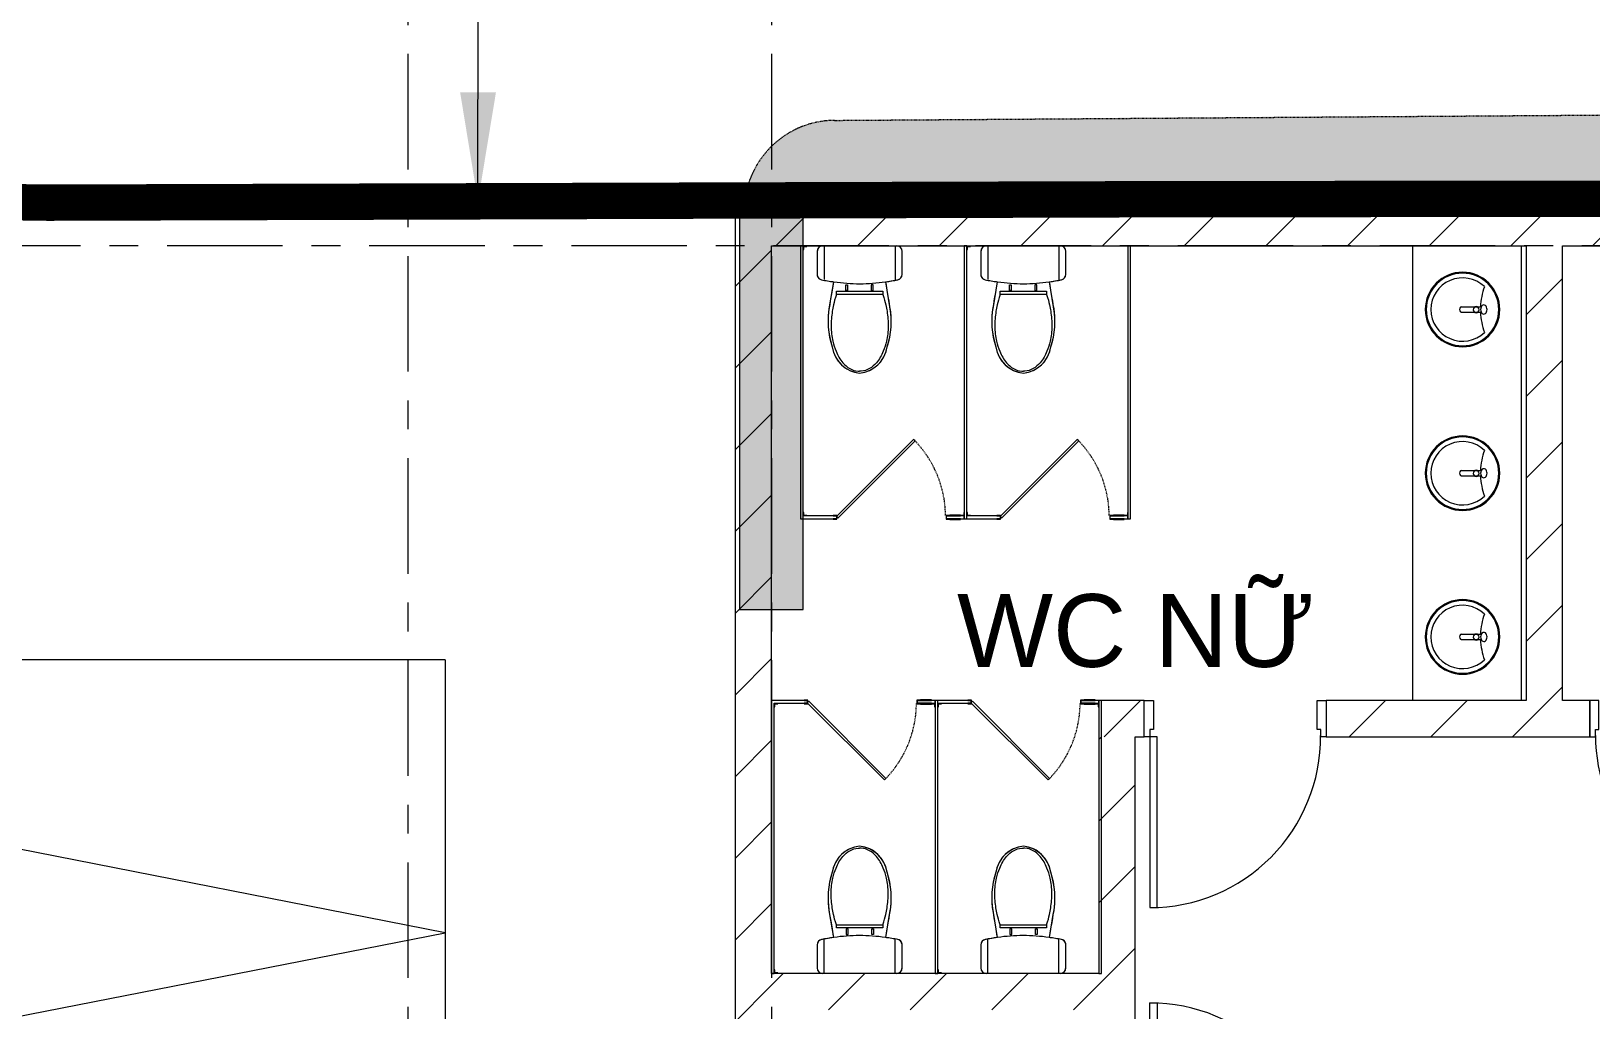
# Model space of a CAD drawing. Header units: millimetres. Extents: x -55734 to 162275, y -23881 to 125548.
# Drawn here: x -2569 to 6006, y 38200 to 43580 of the extents above; entities that cross this region are included whole.
import ezdxf
from ezdxf.xclip import XClip

# ---------------------------------------------------------------- set-up
doc = ezdxf.new("R2010")
doc.units = ezdxf.units.MM
doc.header["$XCLIPFRAME"] = 0
for name, pattern in [('Dash', [6.35, 3.175, -3.175]), ('gf$0$Dash', [6, 3, -3]), ('gf$0$Kume - Hidden Line', [2.2, 1.5, -0.7]), ('Grid Line', [22.225, 12.7, -3.175, 3.175, -3.175]), ('HIDDEN2', [4.7625, 3.175, -1.5875])]:
    doc.linetypes.add(name, pattern=pattern)
for name, color, linetype, lineweight in [('@ color hatch', 7, 'Continuous', 13), ('A-GENM', 13, 'Continuous', 5), ('A-GENM-HDLN', 13, 'Dash', 5), ('CHU', 181, 'Continuous', 5), ('CUA', 31, 'Continuous', 9), ('gf$0$A-_DETA----_E', 8, 'Continuous', 9), ('gf$0$C-_CPRK----_E', 214, 'gf$0$Kume - Hidden Line', 9), ('HATCH-TUONG', 152, 'Continuous', 15), ('NET CAT', 3, 'Continuous', 5), ('NET THAY 2', 55, 'Continuous', 5), ('NET-CAT', 3, 'Continuous', 15), ('NET-THAY', 2, 'Continuous', 9), ('THIET-BI', 44, 'Continuous', 5), ('TRUC', 225, 'Continuous', 5)]:
    doc.layers.add(name, color=color, linetype=linetype, lineweight=lineweight)
doc.layers.add('CGXD', color=5, linetype='HIDDEN2')
doc.styles.add('Arial_1', font='arial.ttf', dxfattribs={"height": 400})
doc.styles.add('Arial_3', font='arial.ttf', dxfattribs={"height": 500})
doc.dimstyles.new('Diagonal_-_2_5mm_Arial', dxfattribs={"dimscale": 304.8, "dimtxt": 500, "dimasz": 1.968504, "dimexe": 1.574803, "dimexo": 0.984252, "dimgap": 1, "dimtad": 1, "dimdec": 0, "dimzin": 0, "dimdsep": 46, "dimtxsty": 'Arial_3', "dimblk1": 'OBLIQUE', "dimblk2": 'OBLIQUE', "dimsah": 1, "dimcen": 0.09, "dimdle": 1.574803, "dimclrt": 256, "dimazin": 0, "dimtfac": 1, "dimtdec": 0, "dimtix": 1, "dimtmove": 0, "dimatfit": 3, "dimfxl": 1, "dimtvp": 1, "dimtfill": 1, "dimtolj": 1, "dimtzin": 0, "dimarcsym": 2})
pattern_1 = [(45, (-15, 0), (-224.5064, 224.5064), [])]
pattern_2 = [(45, (0, 0), (-224.5064, 224.5064), [])]

# ---------------------------------------------------------------- blocks, each defined once
blk = doc.blocks.new('ALC1807-ASCENT PLAZA-KET CAU 1_rvt-1-MẶT BẰNG TẦNG 1')
at = {"layer": 'NET CAT'}
blk.add_hatch(color=7, dxfattribs=at).paths.add_polyline_path([(1325.5, 40399.9), (1675.5, 40399.9), (1675.5, 42599.9), (1325.5, 42599.9), (1325.5, 40515.3)], flags=0)
at = {"layer": 'NET CAT', "color": 90, "lineweight": 13}
for p, q in [((1325.5, 42599.9), (1325.5, 40399.9)), ((1675.5, 42599.9), (1325.5, 42599.9)), ((1675.5, 40399.9), (1675.5, 42599.9)), ((1325.5, 40399.9), (1675.5, 40399.9))]:
    blk.add_line(p, q, dxfattribs=at)
blk = doc.blocks.new('gf$0$Loading Parking Space - Loading Lot-2165419-IDEA-1st Storey')
at = {"layer": 'gf$0$A-_DETA----_E'}
for p, q in [((0, 9000), (1500, 1349.1, 0)), ((3000, 9000), (0, 9000)), ((0, 1349.1, 0), (0, 9000)), ((1500, 1349.1, 0), (3000, 9000)), ((3000, 1349.1, 0), (3000, 9000)), ((3000, 1349.1, 0), (0, 1349.1, 0))]:
    blk.add_line(p, q, dxfattribs=at)
blk = doc.blocks.new('A$C56D52FB6')
at = {"layer": '@ color hatch', "ltscale": 0.5}
h = blk.add_hatch(dxfattribs=at)
h.set_pattern_fill('CROSS', color=139, scale=300)
h.set_pattern_definition([(0, (590434.3, 100508.92), (75, 75), [37.5, -112.5]), (90, (590453.05, 100490.17), (-75, 75), [37.5, -112.5])])
edge = h.paths.add_edge_path()
edge.add_line((-57651.5, 21191.9), (-57665.2, 21191.9))
edge.add_line((-57665.2, 21191.9), (-54967.5, 11695.1))
edge.add_line((-54967.5, 11695.1), (-53917, 11695.1))
edge.add_arc((-50042.6, 14825.5), 4981, 218.93709, 284.81082)
edge.add_line((-48769.4, 10010), (-47560.5, 10325.8))
edge.add_arc((-49010.7, 17174), 7000, 188.07709, 281.95648, ccw=False)
edge.add_line((-55941.2, 16190.4), (-56328, 18915.4))
edge.add_arc((-59793.2, 18423.7), 3500, 8.07709, 52.27071)
edge = h.paths.add_edge_path()
edge.add_line((-59817.6, 21923.6), (-94123.5, 21684.7))
edge.add_arc((-94120, 21184.8), 500, 90.39889, 179.17047)
edge.add_line((-94620, 21192), (-57651.5, 21191.9))
edge.add_arc((-59793.2, 18423.7), 3500, 52.27071, 90.39889)
at = {"layer": 'gf$0$A-_DETA----_E', "color": 190, "linetype": 'gf$0$Dash', "elevation": 0}
blk.add_lwpolyline([(-94619.1, 21191.8), (-94619.1, 21181.5, -0.412176), (-94122.6, 21681.5), (-59816.7, 21920.4, -0.375486), (-56327, 18912.2), (-55940.3, 16187.2, 0.44861), (-47230.7, 10400.6), (-38085, 12803.9)], format="xyb", dxfattribs=at)
at = {"layer": 'gf$0$C-_CPRK----_E', "linetype": 'Continuous', "rotation": 90}
blk.add_blockref('gf$0$Loading Parking Space - Loading Lot-2165419-IDEA-1st Storey', (-94914.9, 15715.4), dxfattribs=at)
blk = doc.blocks.new('CUA 1 CANH MO - 1 - Type 1000-625167-MẶT BẰNG TẦNG 1')
at = {"layer": 'CUA'}
for p, q in [((-367.5, 1040.3), (-327.5, 1040.3)), ((-367.5, 102.3), (-367.5, 1040.3)), ((-327.5, 1040.3), (-327.5, 102.3)), ((-327.5, 102.3), (-367.5, 102.3))]:
    blk.add_line(p, q, dxfattribs=at)
at = {"layer": 'CUA', "lineweight": 5}
for p, q in [((-368.5, 102.3), (-398.5, 102.3)), ((-398.5, 102.3), (-398.5, -97.7)), ((-368.5, 61.3), (-368.5, 102.3)), ((601.5, 102.3), (571.5, 102.3)), ((571.5, 102.3), (571.5, 61.3)), ((601.5, -97.7), (601.5, 102.3)), ((-348.5, 61.3), (-368.5, 61.3)), ((-348.5, -97.7), (-348.5, 61.3)), ((571.5, 61.3), (551.5, 61.3)), ((551.5, 61.3), (551.5, -97.7)), ((-398.5, -97.7), (-348.5, -97.7)), ((551.5, -97.7), (601.5, -97.7))]:
    blk.add_line(p, q, dxfattribs=at)
blk.add_arc((-367.5, 102.3), 938, 359.5, 90, dxfattribs=at)
blk = doc.blocks.new('CUA 1 CANH MO - 1 - Type 1000-625265-MẶT BẰNG TẦNG 1')
at = {"layer": 'CUA', "lineweight": 5}
for p, q in [((-398.5, -102.3), (-398.5, 97.7)), ((-398.5, 97.7), (-348.5, 97.7)), ((-348.5, 97.7), (-348.5, -61.3)), ((551.5, 97.7), (601.5, 97.7)), ((551.5, -61.3), (551.5, 97.7)), ((601.5, 97.7), (601.5, -102.3)), ((-368.5, -61.3), (-368.5, -102.3)), ((-348.5, -61.3), (-368.5, -61.3)), ((571.5, -61.3), (551.5, -61.3)), ((571.5, -102.3), (571.5, -61.3)), ((-368.5, -102.3), (-398.5, -102.3)), ((601.5, -102.3), (571.5, -102.3))]:
    blk.add_line(p, q, dxfattribs=at)
at = {"layer": 'CUA'}
for p, q in [((-327.5, -102.3), (-367.5, -102.3)), ((-367.5, -102.3), (-367.5, -1040.3)), ((-327.5, -1040.3), (-327.5, -102.3)), ((-367.5, -1040.3), (-327.5, -1040.3))]:
    blk.add_line(p, q, dxfattribs=at)
at = {"layer": 'CUA', "lineweight": 5}
blk.add_arc((-367.5, -102.3), 938, 270, 0.5, dxfattribs=at)
blk = doc.blocks.new('HE KHUNG VACH VS - HE KHUNG VACH VS-669848-MẶT BẰNG TẦNG 1')
at = {"layer": 'A-GENM', "lineweight": 9}
for p, q in [((15, 0), (0, 0)), ((0, 0), (0, -1500)), ((15, -1485), (15, 0)), ((915, 0), (900, 0)), ((900, 0), (900, -1500)), ((915, 0), (900, 0)), ((900, 0), (900, -1500)), ((915, -1485), (915, 0)), ((915, -1500), (915, 0)), ((1815, 0), (1800, 0)), ((1800, 0), (1800, -1500)), ((1815, -1500), (1815, 0)), ((621.3, -1063.7), (197, -1488)), ((205.5, -1496.5), (629.7, -1072.2)), ((629.7, -1072.2), (621.3, -1063.7)), ((1521.3, -1063.7), (1097, -1488)), ((1105.5, -1496.5), (1529.7, -1072.2)), ((1529.7, -1072.2), (1521.3, -1063.7)), ((0, -1500), (200, -1500)), ((200, -1485), (15, -1485)), ((200, -1482), (180, -1482)), ((180, -1482), (180, -1485)), ((180, -1485), (197, -1485)), ((197, -1500), (180, -1500)), ((180, -1500), (180, -1503)), ((180, -1503), (200, -1503)), ((197, -1485), (197, -1500)), ((197, -1488), (205.5, -1496.5)), ((200, -1503), (200, -1482)), ((200, -1500), (200, -1485)), ((820, -1482), (800, -1482)), ((800, -1482), (800, -1503)), ((900, -1485), (800, -1485)), ((800, -1485), (800, -1500)), ((800, -1500), (900, -1500)), ((800, -1503), (820, -1503)), ((803, -1500), (803, -1485)), ((803, -1485), (820, -1485)), ((820, -1500), (803, -1500)), ((880, -1480), (820, -1480)), ((820, -1480), (820, -1485)), ((820, -1485), (820, -1482)), ((820, -1485), (880, -1485)), ((820, -1503), (820, -1500)), ((880, -1500), (820, -1500)), ((820, -1500), (820, -1505)), ((820, -1505), (880, -1505)), ((880, -1485), (880, -1480)), ((880, -1505), (880, -1500)), ((900, -1500), (900, -1485)), ((900, -1500), (1100, -1500)), ((900, -1500), (915, -1500)), ((1100, -1485), (915, -1485)), ((1100, -1482), (1080, -1482)), ((1080, -1482), (1080, -1485)), ((1080, -1485), (1097, -1485)), ((1097, -1500), (1080, -1500)), ((1080, -1500), (1080, -1503)), ((1080, -1503), (1100, -1503)), ((1097, -1485), (1097, -1500)), ((1097, -1488), (1105.5, -1496.5)), ((1100, -1503), (1100, -1482)), ((1100, -1500), (1100, -1485)), ((1720, -1482), (1700, -1482)), ((1700, -1482), (1700, -1503)), ((1800, -1485), (1700, -1485)), ((1700, -1485), (1700, -1500)), ((1700, -1500), (1800, -1500)), ((1700, -1503), (1720, -1503)), ((1703, -1500), (1703, -1485)), ((1703, -1485), (1720, -1485)), ((1720, -1500), (1703, -1500)), ((1780, -1480), (1720, -1480)), ((1720, -1480), (1720, -1485)), ((1720, -1485), (1720, -1482)), ((1720, -1485), (1780, -1485)), ((1720, -1503), (1720, -1500)), ((1780, -1500), (1720, -1500)), ((1720, -1500), (1720, -1505)), ((1720, -1505), (1780, -1505)), ((1780, -1485), (1780, -1480)), ((1780, -1505), (1780, -1500)), ((1800, -1500), (1800, -1485)), ((1800, -1500), (1815, -1500))]:
    blk.add_line(p, q, dxfattribs=at)
at = {"layer": 'A-GENM'}
for p, q in [((35, -3), (35, 0)), ((935, -3), (935, 0)), ((15, -20), (18, -20)), ((18, -20), (18, -3)), ((18, -3), (35, -3)), ((915, -20), (918, -20)), ((918, -20), (918, -3)), ((918, -3), (935, -3)), ((18, -1465), (15, -1465)), ((18, -1482), (18, -1465)), ((35, -1482), (18, -1482)), ((35, -1485), (35, -1482)), ((897, -1482), (880, -1482)), ((900, -1465), (897, -1465)), ((897, -1465), (897, -1482)), ((918, -1465), (915, -1465)), ((918, -1482), (918, -1465)), ((935, -1482), (918, -1482)), ((935, -1485), (935, -1482)), ((1797, -1482), (1780, -1482)), ((1800, -1465), (1797, -1465)), ((1797, -1465), (1797, -1482))]:
    blk.add_line(p, q, dxfattribs=at)
at = {"layer": 'A-GENM-HDLN'}
for centre in [(197, -1488), (1097, -1488)]:
    blk.add_arc(centre, 600, 0.28648, 45, dxfattribs=at)
blk = doc.blocks.new('HE KHUNG VACH VS - HE KHUNG VACH VS-669919-MẶT BẰNG TẦNG 1')
at = {"layer": 'A-GENM', "lineweight": 9}
for p, q in [((200, 1500), (0, 1500)), ((0, 1500), (0, 0)), ((15, 0), (15, 1485)), ((15, 1485), (200, 1485)), ((200, 1503), (180, 1503)), ((180, 1503), (180, 1500)), ((180, 1500), (197, 1500)), ((197, 1485), (180, 1485)), ((180, 1485), (180, 1482)), ((180, 1482), (200, 1482)), ((197, 1500), (197, 1485)), ((205.5, 1496.5), (197, 1488)), ((197, 1488), (621.3, 1063.7)), ((200, 1482), (200, 1503)), ((200, 1485), (200, 1500)), ((629.7, 1072.2), (205.5, 1496.5)), ((820, 1503), (800, 1503)), ((800, 1503), (800, 1482)), ((900, 1500), (800, 1500)), ((800, 1500), (800, 1485)), ((800, 1485), (900, 1485)), ((800, 1482), (820, 1482)), ((803, 1485), (803, 1500)), ((803, 1500), (820, 1500)), ((820, 1485), (803, 1485)), ((880, 1505), (820, 1505)), ((820, 1505), (820, 1500)), ((820, 1500), (820, 1503)), ((820, 1500), (880, 1500)), ((820, 1482), (820, 1485)), ((880, 1485), (820, 1485)), ((820, 1485), (820, 1480)), ((820, 1480), (880, 1480)), ((880, 1500), (880, 1505)), ((880, 1480), (880, 1485)), ((1100, 1500), (900, 1500)), ((900, 1500), (900, 0)), ((900, 1485), (900, 1500)), ((915, 1500), (900, 1500)), ((900, 1500), (900, 0)), ((915, 0), (915, 1500)), ((915, 0), (915, 1485)), ((915, 1485), (1100, 1485)), ((1100, 1503), (1080, 1503)), ((1080, 1503), (1080, 1500)), ((1080, 1500), (1097, 1500)), ((1097, 1485), (1080, 1485)), ((1080, 1485), (1080, 1482)), ((1080, 1482), (1100, 1482)), ((1097, 1500), (1097, 1485)), ((1105.5, 1496.5), (1097, 1488)), ((1097, 1488), (1521.3, 1063.7)), ((1100, 1482), (1100, 1503)), ((1100, 1485), (1100, 1500)), ((1529.7, 1072.2), (1105.5, 1496.5)), ((1720, 1503), (1700, 1503)), ((1700, 1503), (1700, 1482)), ((1800, 1500), (1700, 1500)), ((1700, 1500), (1700, 1485)), ((1700, 1485), (1800, 1485)), ((1700, 1482), (1720, 1482)), ((1703, 1485), (1703, 1500)), ((1703, 1500), (1720, 1500)), ((1720, 1485), (1703, 1485)), ((1780, 1505), (1720, 1505)), ((1720, 1505), (1720, 1500)), ((1720, 1500), (1720, 1503)), ((1720, 1500), (1780, 1500)), ((1720, 1482), (1720, 1485)), ((1780, 1485), (1720, 1485)), ((1720, 1485), (1720, 1480)), ((1720, 1480), (1780, 1480)), ((1780, 1500), (1780, 1505)), ((1780, 1480), (1780, 1485)), ((1800, 1485), (1800, 1500)), ((1815, 1500), (1800, 1500)), ((1800, 1500), (1800, 0)), ((1815, 0), (1815, 1500)), ((621.3, 1063.7), (629.7, 1072.2)), ((1521.3, 1063.7), (1529.7, 1072.2)), ((0, 0), (15, 0)), ((900, 0), (915, 0)), ((900, 0), (915, 0)), ((1800, 0), (1815, 0))]:
    blk.add_line(p, q, dxfattribs=at)
at = {"layer": 'A-GENM'}
for p, q in [((15, 1465), (18, 1465)), ((18, 1465), (18, 1482)), ((18, 1482), (35, 1482)), ((35, 1482), (35, 1485)), ((880, 1482), (897, 1482)), ((897, 1482), (897, 1465)), ((897, 1465), (900, 1465)), ((915, 1465), (918, 1465)), ((918, 1465), (918, 1482)), ((918, 1482), (935, 1482)), ((935, 1482), (935, 1485)), ((1780, 1482), (1797, 1482)), ((1797, 1482), (1797, 1465)), ((1797, 1465), (1800, 1465)), ((18, 20), (15, 20)), ((18, 3), (18, 20)), ((35, 3), (18, 3)), ((35, 0), (35, 3)), ((918, 20), (915, 20)), ((918, 3), (918, 20)), ((935, 3), (918, 3)), ((935, 0), (935, 3))]:
    blk.add_line(p, q, dxfattribs=at)
at = {"layer": 'A-GENM-HDLN'}
for centre in [(197, 1488), (1097, 1488)]:
    blk.add_arc(centre, 600, 315, 359.71352, dxfattribs=at)
blk = doc.blocks.new('X-XI - X-XI-V1-MẶT BẰNG TẦNG 1')
at = {"layer": 'THIET-BI'}
for p, q in [((-230.6, -16.8), (-233.2, -33.2)), ((-233.2, -29), (-233.2, -157.9)), ((-233.2, -29), (-233.2, -157.9)), ((-233.2, -33.2), (-233.2, -45)), ((-233.2, -45), (-233.2, -157.9)), ((-227.9, -12.2), (-230.6, -16.8)), ((-222, -6.1), (-227.9, -12.2)), ((-212.4, -1.2), (-222, -6.1)), ((-204.4, 0), (-212.4, -1.2)), ((-194.6, 0), (-194.6, -185.7)), ((194.6, 0), (194.6, -186.1)), ((215, -2.1), (204.3, 0)), ((219.3, -4.2), (215, -2.1)), ((224.8, -8.5), (219.3, -4.2)), ((227.7, -12), (224.8, -8.5)), ((231.6, -19.3), (227.7, -12)), ((233.2, -29), (231.6, -19.3)), ((233.2, -157.9), (233.2, -29)), ((233.2, -157.9), (233.2, -29)), ((233.2, -157.9), (233.2, -29)), ((-233.2, -157.9), (-232.9, -162.1)), ((-232.9, -162.1), (-231, -169.1)), ((-231, -169.1), (-228, -174.5)), ((226.5, -176.5), (231.9, -166.7)), ((231.9, -166.7), (233.2, -157.9)), ((-228, -174.5), (-224.2, -178.9)), ((-224.2, -178.9), (-216.9, -183.9)), ((-216.9, -183.9), (-209.4, -186.4)), ((-209.4, -186.4), (-202.4, -187.7)), ((-202.4, -187.7), (-192, -189.7)), ((-192, -189.7), (-184.2, -191.1)), ((-184.2, -191.1), (-168, -193.8)), ((-168, -193.8), (-149.9, -196.6)), ((-143.8, -197.5), (-166.7, -335.2)), ((-143.8, -197.5), (-166.7, -335.2)), ((-147.8, -221.1), (-155.3, -266.3)), ((-149.9, -196.6), (-143.8, -197.5)), ((-143.8, -197.5), (-147.8, -221.1)), ((-127.7, -249.9), (127.7, -249.9)), ((-127.7, -267.8), (-127.7, -249.9)), ((-76.6, -213.5), (-66.1, -213.5)), ((-76.6, -245), (-76.6, -213.5)), ((-66.1, -245), (-76.6, -245)), ((-66.1, -213.5), (-66.1, -245)), ((64, -213.5), (64, -245)), ((74.4, -213.5), (64, -213.5)), ((64, -245), (74.4, -245)), ((74.4, -245), (74.4, -213.5)), ((127.7, -249.9), (127.7, -267.8)), ((143.8, -197.5), (212.9, -185.5)), ((166.7, -335.2), (143.8, -197.5)), ((166.7, -335.2), (143.8, -197.5)), ((146.9, -216.1), (143.8, -197.5)), ((151.8, -245.3), (146.9, -216.1)), ((157.2, -277.8), (151.8, -245.3)), ((212.9, -185.5), (220.8, -181.7)), ((220.8, -181.7), (226.5, -176.5)), ((-164.6, -322), (-168.9, -349)), ((-161.5, -303.8), (-164.6, -322)), ((-157.7, -280.9), (-161.5, -303.8)), ((-155.3, -266.3), (-157.7, -280.9)), ((-8.6, -267.8), (-127.7, -267.8)), ((127.7, -267.8), (-8.6, -267.8)), ((161.7, -304.9), (157.2, -277.8)), ((166.7, -335.2), (161.7, -304.9)), ((171.6, -371), (166.7, -335.2)), ((-172.5, -383), (-173.5, -402.2)), ((-173.5, -402.2), (-173.1, -436.1)), ((-171, -365.1), (-172.5, -383)), ((-168.9, -349), (-171, -365.1)), ((173.2, -395.8), (171.6, -371)), ((172.5, -446.5), (173.5, -426.5)), ((173.5, -426.5), (173.2, -395.8)), ((-173.1, -436.1), (-172.5, -446.5)), ((-172.5, -446.5), (-169.6, -474.8)), ((-169.6, -474.8), (-166.5, -495.3)), ((-166.5, -495.3), (-161.1, -520.9)), ((161.7, -518.5), (165.2, -502.3)), ((165.2, -502.3), (172.5, -446.5)), ((-161.1, -520.9), (-151.4, -555.9)), ((-151.4, -555.9), (-143.5, -587)), ((-143.5, -587), (-131.8, -612.8)), ((131.6, -613.2), (145.5, -581)), ((145.5, -581), (151.4, -555.9)), ((151.4, -555.9), (155.1, -543.7)), ((155.1, -543.7), (161.7, -518.5)), ((-131.8, -612.8), (-121.7, -628.9)), ((-121.7, -628.9), (-100.2, -653.8)), ((-100.2, -653.8), (-87.5, -664.8)), ((-87.5, -664.8), (-69.9, -676.9)), ((-69.9, -676.9), (-49.6, -687.2)), ((34.6, -692.9), (60.8, -681.9)), ((60.8, -681.9), (86, -665.9)), ((86, -665.9), (100.2, -653.8)), ((100.2, -653.8), (114.1, -638.9)), ((114.1, -638.9), (131.6, -613.2)), ((-49.6, -687.2), (-19.9, -696.9)), ((-19.9, -696.9), (0, -700.2)), ((0, -700.2), (34.6, -692.9))]:
    blk.add_line(p, q, dxfattribs=at)
for centre, radius, start, end in [((-204.3, -29), 29, 90.18868, 180), ((-204.3, -29), 29, 90.06585, 180), ((204.3, -29), 29, 0, 89.93415), ((204.3, -29), 29, 360, 89.81132), ((-204.3, -157.9), 29, 180, 259.85987), ((-204.3, -157.9), 29, 180, 259.85987), ((204.3, -157.9), 29, 280.14013, 360), ((204.3, -157.9), 29, 280.14013, 0), ((18.1, 960), 1168.8, 258.77622, 262.03475), ((18.1, 960), 1168.8, 258.77622, 262.03475), ((18.1, 960), 1168.8, 262.14467, 269.16333), ((-16, 957.7), 1166.4, 270.83748, 277.76826), ((-18.1, 960), 1168.8, 277.96525, 281.22378), ((-18.1, 960), 1168.8, 277.96525, 281.22378), ((287.1, -414.4), 460.7, 170.09406, 197.88556), ((287.1, -414.4), 460.7, 170.09406, 197.88556), ((-287.1, -414.4), 460.7, 342.11444, 9.90594), ((-287.1, -414.4), 460.7, 342.11444, 9.90594), ((18.2, -529.6), 171.6, 188.82666, 263.90979), ((18.2, -529.6), 171.6, 188.82666, 263.90979), ((-18.2, -529.6), 171.6, 276.09021, 351.17334), ((-18.2, -529.6), 171.6, 276.09021, 351.17334)]:
    blk.add_arc(centre, radius, start, end, dxfattribs=at)
for points in [[(-127.7, -267.8), (-143.4, -315.6), (-152.2, -364.8), (-160.3, -442.2), (-151, -516.8), (-129.6, -585.3), (-93.5, -652), (-37.5, -689.3), (-2.9, -689.4), (0, -689.4)], [(127.7, -267.8), (143.4, -315.6), (152.2, -364.8), (160.3, -442.2), (151, -516.8), (129.6, -585.3), (93.5, -652), (37.5, -689.3), (2.9, -689.4), (0, -689.4)]]:
    blk.add_open_spline(points, degree=3, knots=[12.724379, 12.724379, 12.724379, 12.724379, 75.096459, 151.912755, 228.70098, 282.501534, 351.034079, 439.49288, 447.51098, 447.51098, 447.51098, 447.51098], dxfattribs=at)
blk = doc.blocks.new('X-XI - X-XI-457728-MẶT BẰNG TẦNG 1')
at = {"layer": 'THIET-BI'}
for p, q in [((194.6, 0), (194.6, -186.1)), ((215, -2.1), (204.3, 0)), ((-230.6, -16.8), (-233.2, -33.2)), ((-233.2, -29), (-233.2, -157.9)), ((-233.2, -29), (-233.2, -157.9)), ((-233.2, -33.2), (-233.2, -45)), ((-233.2, -45), (-233.2, -157.9)), ((-227.9, -12.2), (-230.6, -16.8)), ((-222, -6.1), (-227.9, -12.2)), ((-212.4, -1.2), (-222, -6.1)), ((-204.3, 0), (-212.4, -1.2)), ((-194.6, 0), (-194.6, -185.7)), ((219.3, -4.2), (215, -2.1)), ((224.8, -8.5), (219.3, -4.2)), ((227.7, -12), (224.8, -8.5)), ((231.6, -19.3), (227.7, -12)), ((233.2, -29), (231.6, -19.3)), ((233.2, -157.9), (233.2, -29)), ((233.2, -157.9), (233.2, -29)), ((233.2, -157.9), (233.2, -29)), ((-233.2, -157.9), (-232.9, -162.1)), ((-232.9, -162.1), (-231, -169.1)), ((-231, -169.1), (-228, -174.5)), ((226.5, -176.5), (231.9, -166.7)), ((231.9, -166.7), (233.2, -157.9)), ((-228, -174.5), (-224.2, -178.9)), ((-224.2, -178.9), (-216.9, -183.9)), ((-216.9, -183.9), (-209.4, -186.4)), ((-209.4, -186.4), (-202.4, -187.7)), ((-202.4, -187.7), (-192, -189.7)), ((-192, -189.7), (-184.2, -191.1)), ((-184.2, -191.1), (-168, -193.8)), ((-168, -193.8), (-149.9, -196.6)), ((-143.8, -197.5), (-166.7, -335.2)), ((-143.8, -197.5), (-166.7, -335.2)), ((-147.8, -221.1), (-155.3, -266.3)), ((-149.9, -196.6), (-143.8, -197.5)), ((-143.8, -197.5), (-147.8, -221.1)), ((-127.7, -249.9), (127.7, -249.9)), ((-127.7, -267.8), (-127.7, -249.9)), ((-76.6, -213.5), (-66.1, -213.5)), ((-76.6, -245), (-76.6, -213.5)), ((-66.1, -245), (-76.6, -245)), ((-66.1, -213.5), (-66.1, -245)), ((64, -213.5), (64, -245)), ((74.4, -213.5), (64, -213.5)), ((64, -245), (74.4, -245)), ((74.4, -245), (74.4, -213.5)), ((127.7, -249.9), (127.7, -267.8)), ((143.8, -197.5), (212.9, -185.5)), ((166.7, -335.2), (143.8, -197.5)), ((166.7, -335.2), (143.8, -197.5)), ((146.9, -216.1), (143.8, -197.5)), ((151.8, -245.3), (146.9, -216.1)), ((157.2, -277.8), (151.8, -245.3)), ((212.9, -185.5), (220.8, -181.7)), ((220.8, -181.7), (226.5, -176.5)), ((-164.6, -322), (-168.9, -349)), ((-161.5, -303.8), (-164.6, -322)), ((-157.7, -280.9), (-161.5, -303.8)), ((-155.3, -266.3), (-157.7, -280.9)), ((-8.6, -267.8), (-127.7, -267.8)), ((127.7, -267.8), (-8.6, -267.8)), ((161.7, -304.9), (157.2, -277.8)), ((166.7, -335.2), (161.7, -304.9)), ((171.6, -371), (166.7, -335.2)), ((-172.5, -383), (-173.5, -402.2)), ((-173.5, -402.2), (-173.1, -436.1)), ((-171, -365.1), (-172.5, -383)), ((-168.9, -349), (-171, -365.1)), ((173.2, -395.8), (171.6, -371)), ((172.5, -446.5), (173.5, -426.5)), ((173.5, -426.5), (173.2, -395.8)), ((-173.1, -436.1), (-172.5, -446.5)), ((-172.5, -446.5), (-169.6, -474.8)), ((-169.6, -474.8), (-166.5, -495.3)), ((-166.5, -495.3), (-161.1, -520.9)), ((161.7, -518.5), (165.2, -502.3)), ((165.2, -502.3), (172.5, -446.5)), ((-161.1, -520.9), (-151.4, -555.9)), ((-151.4, -555.9), (-143.5, -587)), ((-143.5, -587), (-131.8, -612.8)), ((131.6, -613.2), (145.5, -581)), ((145.5, -581), (151.4, -555.9)), ((151.4, -555.9), (155.1, -543.7)), ((155.1, -543.7), (161.7, -518.5)), ((-131.8, -612.8), (-121.7, -628.9)), ((-121.7, -628.9), (-100.2, -653.8)), ((-100.2, -653.8), (-87.5, -664.8)), ((-87.5, -664.8), (-69.9, -676.9)), ((-69.9, -676.9), (-49.6, -687.2)), ((34.6, -692.9), (60.8, -681.9)), ((60.8, -681.9), (86, -665.9)), ((86, -665.9), (100.2, -653.8)), ((100.2, -653.8), (114.1, -638.9)), ((114.1, -638.9), (131.6, -613.2)), ((-49.6, -687.2), (-19.9, -696.9)), ((-19.9, -696.9), (0, -700.2)), ((0, -700.2), (34.6, -692.9))]:
    blk.add_line(p, q, dxfattribs=at)
for centre, radius, start, end in [((204.3, -29), 29, 360, 90), ((204.3, -29), 29, 0, 90), ((-204.3, -29), 29, 90, 180), ((-204.3, -29), 29, 90, 180), ((-204.3, -157.9), 29, 180, 259.85987), ((-204.3, -157.9), 29, 180, 259.85987), ((204.3, -157.9), 29, 280.14013, 360), ((204.3, -157.9), 29, 280.14013, 0), ((18.1, 960), 1168.8, 258.77622, 262.03475), ((18.1, 960), 1168.8, 258.77622, 262.03475), ((18.1, 960), 1168.8, 262.14467, 269.16333), ((-16, 957.7), 1166.4, 270.83748, 277.76826), ((-18.1, 960), 1168.8, 277.96525, 281.22378), ((-18.1, 960), 1168.8, 277.96525, 281.22378), ((287.1, -414.4), 460.7, 170.09406, 197.88556), ((287.1, -414.4), 460.7, 170.09406, 197.88556), ((-287.1, -414.4), 460.7, 342.11444, 9.90594), ((-287.1, -414.4), 460.7, 342.11444, 9.90594), ((18.2, -529.6), 171.6, 188.82666, 263.90979), ((18.2, -529.6), 171.6, 188.82666, 263.90979), ((-18.2, -529.6), 171.6, 276.09021, 351.17334), ((-18.2, -529.6), 171.6, 276.09021, 351.17334)]:
    blk.add_arc(centre, radius, start, end, dxfattribs=at)
for points in [[(-127.7, -267.8), (-143.4, -315.6), (-152.2, -364.8), (-160.3, -442.2), (-151, -516.8), (-129.6, -585.3), (-93.5, -652), (-37.5, -689.3), (-2.9, -689.4), (0, -689.4)], [(127.7, -267.8), (143.4, -315.6), (152.2, -364.8), (160.3, -442.2), (151, -516.8), (129.6, -585.3), (93.5, -652), (37.5, -689.3), (2.9, -689.4), (0, -689.4)]]:
    blk.add_open_spline(points, degree=3, knots=[12.724379, 12.724379, 12.724379, 12.724379, 75.096459, 151.912755, 228.70098, 282.501534, 351.034079, 439.49288, 447.51098, 447.51098, 447.51098, 447.51098], dxfattribs=at)
blk = doc.blocks.new('CUA 1 CANH MO - 2 - Type 1-364430-MẶT BẰNG TẦNG 1')
at = {"layer": 'CUA'}
for p, q in [((-317.5, 940.3), (-277.5, 940.3)), ((-317.5, 102.3), (-317.5, 940.3)), ((-277.5, 940.3), (-277.5, 102.3)), ((-277.5, 102.3), (-317.5, 102.3))]:
    blk.add_line(p, q, dxfattribs=at)
at = {"layer": 'CUA', "lineweight": 5}
for p, q in [((-318.5, 102.3), (-348.5, 102.3)), ((-348.5, 102.3), (-348.5, -97.7)), ((-318.5, 61.3), (-318.5, 102.3)), ((551.5, 102.3), (521.5, 102.3)), ((521.5, 102.3), (521.5, 61.3)), ((551.5, -97.7), (551.5, 102.3)), ((-298.5, 61.3), (-318.5, 61.3)), ((-298.5, -97.7), (-298.5, 61.3)), ((521.5, 61.3), (501.5, 61.3)), ((501.5, 61.3), (501.5, -97.7)), ((-348.5, -97.7), (-298.5, -97.7)), ((501.5, -97.7), (551.5, -97.7))]:
    blk.add_line(p, q, dxfattribs=at)
blk.add_arc((-317.5, 102.3), 838, 359.5, 90, dxfattribs=at)
blk = doc.blocks.new('X-LA - X-LA-776843-MẶT BẰNG TẦNG 1')
at = {"layer": 'THIET-BI'}
for p, q in [((-600, 0), (-600, -2500)), ((0, -2500), (0, 0)), ((-332.2, -335), (-222.2, -335)), ((-332.2, -365), (-222.2, -365)), ((-332.2, -1235), (-222.2, -1235)), ((-332.2, -1265), (-222.2, -1265)), ((-332.2, -2135), (-222.2, -2135)), ((-332.2, -2165), (-222.2, -2165))]:
    blk.add_line(p, q, dxfattribs=at)
for centre, radius, start, end in [((-324.9, -350), 205, 90, 270), ((-324.9, -350), 199.5, 360, 180), ((-324.9, -350), 205, 270, 90), ((-324.9, -350), 174.1, 46.21184, 180), ((139.1, -350), 365.7, 159.90562, 177.65018), ((-250, -350.8), 16.8, 360, 180), ((-324.9, -350), 199.5, 180, 360), ((-324.9, -350), 174.1, 180, 313.78816), ((-250, -350.8), 16.8, 180, 360), ((139.1, -350), 365.7, 182.34982, 200.09438), ((-324.9, -1250), 205, 90, 270), ((-324.9, -1250), 199.5, 360, 180), ((-324.9, -1250), 174.1, 46.21184, 180), ((-324.9, -1250), 205, 270, 90), ((139.1, -1250), 365.7, 159.90562, 177.65018), ((-324.9, -1250), 199.5, 180, 360), ((-324.9, -1250), 174.1, 180, 313.78816), ((-250, -1250.8), 16.8, 360, 180), ((-250, -1250.8), 16.8, 180, 0), ((139.1, -1250), 365.7, 182.34982, 200.09438), ((-324.9, -2150), 205, 90, 270), ((-324.9, -2150), 199.5, 360, 180), ((-324.9, -2150), 205, 270, 90), ((-324.9, -2150), 174.1, 46.21184, 180), ((139.1, -2150), 365.7, 159.90562, 177.65018), ((-250, -2150.8), 16.8, 360, 180), ((-324.9, -2150), 199.5, 180, 360), ((-324.9, -2150), 174.1, 180, 313.78816), ((-250, -2150.8), 16.8, 180, 0), ((139.1, -2150), 365.7, 182.34982, 200.09438)]:
    blk.add_arc(centre, radius, start, end, dxfattribs=at)
for centre, major_axis, ratio, start_param, end_param in [((-332.2, -350), (0, 15), 0.577623, 0, 3.141593), ((-208.1, -350), (0, 25), 0.701688, 0, 3.141593), ((-207.9, -350), (0, 25), 0.719766, 3.124999, 6.299779), ((-332.2, -1250), (0, 15), 0.577623, 0, 3.141593), ((-208.1, -1250), (0, 25), 0.701688, 0, 3.141593), ((-207.9, -1250), (0, 25), 0.719766, 3.124999, 6.299779), ((-332.2, -2150), (0, 15), 0.577623, 0, 3.141593), ((-208.1, -2150), (0, 25), 0.701688, 0, 3.141593), ((-207.9, -2150), (0, 25), 0.719766, 3.124999, 6.299779)]:
    blk.add_ellipse(centre, major_axis=major_axis, ratio=ratio, start_param=start_param, end_param=end_param, dxfattribs=at)
blk = doc.blocks.new('_Oblique')
at = {"color": 0, "linetype": 'ByBlock', "lineweight": -2}
blk.add_line((-0.5, -0.5), (0.5, 0.5), dxfattribs=at)
blk = doc.blocks.new('A$C1F0A2BF7')
at = {"layer": 'CGXD', "ltscale": 200, "const_width": 200, "elevation": 0}
blk.add_lwpolyline([(153561.1, 72890.8), (130418, 65461.2), (128403.5, 71788.7), (125832.2, 71058.2), (118267.2, 69299.8), (97389.2, 64252.5), (95665.1, 76400.8), (89158.6, 76288.4), (80095.2, 76240.2), (75966.3, 76254.7), (71950.1, 76296), (68041.4, 76232.4), (63824.1, 76163.2), (62710.9, 76152.8), (59200.8, 76148.4), (53256.4, 76129.8), (50614.3, 76167.4), (49470.6, 76197.6), (45331.3, 75911)], dxfattribs=at)
at = {"layer": 'NET THAY 2'}
blk.add_leader([(55620.9, 76137.2, 0), (55624.9, 84852.4, 0), (64353.4, 84852.4, 0)], dimstyle='Diagonal_-_2_5mm_Arial', override={"dimtad": 0}, dxfattribs=at)

msp = doc.modelspace()

# ---------------------------------------------------------------- hatches: boundary and pattern name
at = {"layer": 'HATCH-TUONG', "lineweight": 5}
h = msp.add_hatch(dxfattribs=at)
h.set_pattern_fill('FP_3', color=256, style=0, pattern_type=2)
h.set_pattern_definition(pattern_1)
h.paths.add_polyline_path([(1500.5, 32789.9), (1500.5, 42599.9), (1300.5, 42599.9), (1300.5, 32789.9)], flags=0)
h = msp.add_hatch(dxfattribs=at)
h.set_pattern_fill('FP_3', color=256, style=0, pattern_type=2)
h.set_pattern_definition(pattern_1)
h.paths.add_polyline_path([(7935.6, 42399.9), (7935.6, 42599.9), (1500.5, 42599.9), (1500.5, 42399.9), (5835.5, 42399.9)], flags=0)
h = msp.add_hatch(dxfattribs=at)
h.set_pattern_fill('FP_3', color=256, style=0, pattern_type=2)
h.set_pattern_definition(pattern_2)
h.paths.add_polyline_path([(5850.5, 39899.9), (5850.5, 42399.9), (5650.5, 42399.9), (5650.5, 39899.9)], flags=0)
h = msp.add_hatch(dxfattribs=at)
h.set_pattern_fill('FP_3', color=256, style=0, pattern_type=2)
h.set_pattern_definition(pattern_2)
h.paths.add_polyline_path([(8110.5, 39699.9), (8110.5, 39899.9), (6900.5, 39899.9), (6900.5, 39699.9), (7200.5, 39699.9)], flags=0)
h.paths.add_polyline_path([(5473.4, 39699.9), (6000.5, 39699.9), (6000.5, 39899.9), (4565.5, 39899.9), (4565.5, 39699.9)], flags=0)
h.paths.add_polyline_path([(3565.5, 39699.9), (3565.5, 39899.9), (3315.5, 39899.9), (3315.5, 39699.9), (3515.5, 39699.9)], flags=0)
h = msp.add_hatch(dxfattribs=at)
h.set_pattern_fill('FP_3', color=256, style=0, pattern_type=2)
h.set_pattern_definition(pattern_1)
h.paths.add_polyline_path([(3500.5, 36700), (3500.5, 39699.9), (3300.5, 39699.9), (3300.5, 36700)], flags=0)
h = msp.add_hatch(dxfattribs=at)
h.set_pattern_fill('FP_3', color=256, style=0, pattern_type=2)
h.set_pattern_definition(pattern_1)
h.paths.add_polyline_path([(3300.5, 38199.9), (3300.5, 38399.9), (1500.5, 38399.9), (1500.5, 38199.9), (2605.2, 38199.9)], flags=0)

# ---------------------------------------------------------------- linework, layer by layer
at = {"layer": 'NET-CAT'}
for p, q in [((1500.5, 42599.9), (1300.5, 42599.9)), ((1300.5, 42599.9), (1300.5, 32799.9)), ((7950.6, 42599.9), (1500.5, 42599.9)), ((1500.5, 38399.9), (1500.5, 42399.9)), ((1500.5, 42399.9), (5650.5, 42399.9)), ((5650.5, 42399.9), (5650.5, 39899.9)), ((5850.5, 42399.9), (7950.6, 42399.9)), ((5850.5, 39899.9), (5850.5, 42399.9)), ((3550.5, 39899.9), (3300.5, 39899.9)), ((3300.5, 39899.9), (3300.5, 39699.9)), ((3550.5, 39699.9), (3550.5, 39899.9)), ((5650.5, 39899.9), (4550.5, 39899.9)), ((4550.5, 39899.9), (4550.5, 39699.9)), ((6000.5, 39899.9), (5850.5, 39899.9)), ((6000.5, 39699.9), (6000.5, 39899.9)), ((3300.5, 39699.9), (3300.5, 38399.9)), ((3500.5, 39699.9), (3550.5, 39699.9)), ((3500.5, 37299.9), (3500.5, 39699.9)), ((4550.5, 39699.9), (6000.5, 39699.9)), ((3300.5, 38399.9), (1500.5, 38399.9))]:
    msp.add_line(p, q, dxfattribs=at)
at = {"layer": 'TRUC', "linetype": 'Grid Line', "ltscale": 50}
for p, q in [((-499.5, 50122.6), (-499.5, -7437.9)), ((1500.5, 50122.6), (1500.5, -10105.5)), ((48819.1, 42599.9), (-15250.4, 42599.9)), ((48819.1, 42399.9), (-20105, 42399.9))]:
    msp.add_line(p, q, dxfattribs=at)

# ---------------------------------------------------------------- block references
at = {"lineweight": 5}
msp.add_blockref('ALC1807-ASCENT PLAZA-KET CAU 1_rvt-1-MẶT BẰNG TẦNG 1', (0, 0), dxfattribs=at)
at = {"color": 50, "lineweight": 9}
for name, p in [('HE KHUNG VACH VS - HE KHUNG VACH VS-669848-MẶT BẰNG TẦNG 1', (1660.5, 42399.9)), ('X-XI - X-XI-457728-MẶT BẰNG TẦNG 1', (1985.5, 42399.9)), ('X-XI - X-XI-457728-MẶT BẰNG TẦNG 1', (2885.5, 42399.9)), ('X-LA - X-LA-776843-MẶT BẰNG TẦNG 1', (5625.2, 42399.9)), ('HE KHUNG VACH VS - HE KHUNG VACH VS-669919-MẶT BẰNG TẦNG 1', (1500.5, 38399.9)), ('CUA 1 CANH MO - 1 - Type 1000-625265-MẶT BẰNG TẦNG 1', (3949.1, 39802.2)), ('CUA 1 CANH MO - 1 - Type 1000-625167-MẶT BẰNG TẦNG 1', (3949.1, 37197.7))]:
    msp.add_blockref(name, p, dxfattribs=at)
at = {"color": 50, "lineweight": 9, "rotation": 180}
for name, p in [('CUA 1 CANH MO - 2 - Type 1-364430-MẶT BẰNG TẦNG 1', (6552, 39802.2)), ('X-XI - X-XI-V1-MẶT BẰNG TẦNG 1', (1985.5, 38399.9)), ('X-XI - X-XI-V1-MẶT BẰNG TẦNG 1', (2885.5, 38399.9))]:
    msp.add_blockref(name, p, dxfattribs=at)
at = {"layer": 'NET THAY 2'}
ref = msp.add_blockref('A$C1F0A2BF7', (-55733.8, -33492.4, 0), dxfattribs=at)
XClip(ref).set_block_clipping_path([(-27462.6186291156, 51738.6749988016), (137958.5174097056, 152520.3806320981)])
at = {"layer": 'NET-THAY'}
msp.add_blockref('A$C56D52FB6', (95969.7, 21408.2), dxfattribs=at)

# ---------------------------------------------------------------- texts
at = {"layer": 'CHU', "color": 7, "insert": (2521.1, 40485.1), "char_height": 400, "width": 2058.38, "attachment_point": 1, "line_spacing_factor": 0.936439, "style": 'Arial_1'}
msp.add_mtext('\\pt2540,5080,7620,10160,12700,15240,17780,20320,22860,25400,27940,30480,33020,35560,38100,40640,43180,45720,48260,50800,53340,55880,58420,60960,63500,66040,68580,71120,73660,76200,78740,81280;WC N{\\fArial|b0|i0|c163|p34;Ữ}', dxfattribs=at)

doc.saveas('drawing.dxf')
